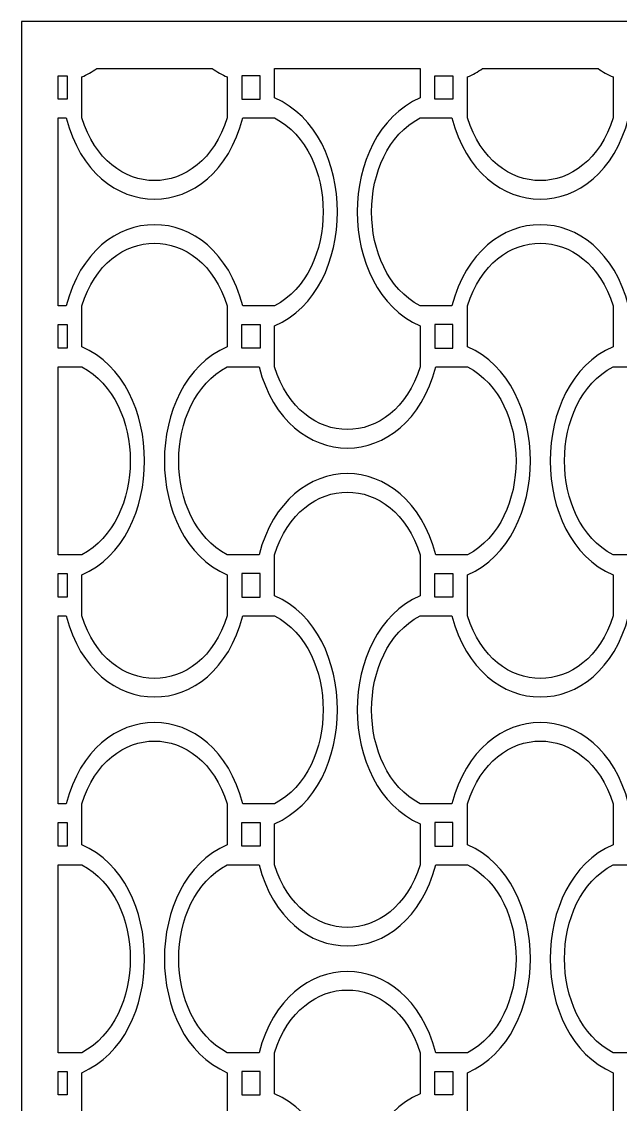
# Model space of a CAD drawing. Header units: centimetres. Extents: x -27 to -22.3, y -9 to 9.
# Drawn here: x -26.999 to -24.519, y 4.515 to 9.001 of the extents above; entities that cross this region are included whole.
import ezdxf

# ---------------------------------------------------------------- set-up
doc = ezdxf.new("R2010")
doc.units = ezdxf.units.CM
doc.header["$MEASUREMENT"] = 0
doc.layers.add('layer 1', color=7, linetype='Continuous')

msp = doc.modelspace()

# ---------------------------------------------------------------- linework, layer by layer
at = {"layer": 'layer 1', "color": 250, "lineweight": 30}
for points, knots in [([(-26.99915, -9.00021), (-26.99915, -9.00021), (-26.99915, 9.00076), (-26.99915, 9.00076), (-26.99915, 9.00076), (-26.99915, 9.00076), (-22.26579, 9.00076), (-22.26579, 9.00076), (-22.26579, 9.00076), (-22.26579, 9.00076), (-22.26579, -9.00021), (-22.26579, -9.00021), (-22.26579, -9.00021), (-22.26579, -9.00021), (-26.99915, -9.00021), (-26.99915, -9.00021)], [0, 0, 0, 0, 0.2, 0.2, 0.2, 0.2, 0.4, 0.4, 0.4, 0.4, 0.6, 0.6, 0.6, 0.6, 1, 1, 1, 1]), ([(-26.20948, 8.80616), (-26.20948, 8.80616), (-26.68839, 8.80616), (-26.68839, 8.80616), (-26.68839, 8.80616), (-26.70766, 8.79291), (-26.72833, 8.7814), (-26.75042, 8.77192), (-26.75042, 8.77192), (-26.75042, 8.77192), (-26.75042, 8.60182), (-26.75042, 8.60182), (-26.75042, 8.60182), (-26.6423, 8.25568), (-26.25557, 8.25568), (-26.14745, 8.60182), (-26.14745, 8.60182), (-26.14745, 8.60182), (-26.14745, 8.60182), (-26.14745, 8.60182), (-26.14745, 8.60182), (-26.14745, 8.60182), (-26.14745, 8.77192), (-26.14745, 8.77192), (-26.14745, 8.77192), (-26.16954, 8.7814), (-26.19021, 8.79291), (-26.20948, 8.80616)], [0, 0, 0, 0, 0.125, 0.125, 0.125, 0.125, 0.25, 0.25, 0.25, 0.25, 0.375, 0.375, 0.375, 0.375, 0.5, 0.5, 0.5, 0.5, 0.625, 0.625, 0.625, 0.625, 0.75, 0.75, 0.75, 0.75, 1, 1, 1, 1]), ([(-25.3485, 8.80616), (-25.3485, 8.80616), (-25.95148, 8.80616), (-25.95148, 8.80616), (-25.95148, 8.80616), (-25.95148, 8.80616), (-25.95148, 8.68471), (-25.95148, 8.68471), (-25.95148, 8.68471), (-25.60428, 8.53571), (-25.60428, 7.88952), (-25.95148, 7.74051), (-25.95148, 7.74051), (-25.95148, 7.74051), (-25.95148, 7.57042), (-25.95148, 7.57042), (-25.95148, 7.57042), (-25.95148, 7.57042), (-25.95148, 7.57042), (-25.95148, 7.57042), (-25.95148, 7.57042), (-25.84336, 7.22427), (-25.45662, 7.22427), (-25.3485, 7.57042), (-25.3485, 7.57042), (-25.3485, 7.57042), (-25.3485, 7.74051), (-25.3485, 7.74051), (-25.3485, 7.74051), (-25.6957, 7.88952), (-25.6957, 8.53571), (-25.3485, 8.68471), (-25.3485, 8.68471), (-25.3485, 8.68471), (-25.3485, 8.80616), (-25.3485, 8.80616)], [0, 0, 0, 0, 0.1, 0.1, 0.1, 0.1, 0.2, 0.2, 0.2, 0.2, 0.3, 0.3, 0.3, 0.3, 0.4, 0.4, 0.4, 0.4, 0.5, 0.5, 0.5, 0.5, 0.6, 0.6, 0.6, 0.6, 0.7, 0.7, 0.7, 0.7, 0.8, 0.8, 0.8, 0.8, 1, 1, 1, 1]), ([(-24.6116, 8.80616), (-24.6116, 8.80616), (-25.0905, 8.80616), (-25.0905, 8.80616), (-25.0905, 8.80616), (-25.10978, 8.79291), (-25.13045, 8.7814), (-25.15254, 8.77192), (-25.15254, 8.77192), (-25.15254, 8.77192), (-25.15254, 8.60182), (-25.15254, 8.60182), (-25.15254, 8.60182), (-25.04442, 8.25568), (-24.65768, 8.25568), (-24.54956, 8.60182), (-24.54956, 8.60182), (-24.54956, 8.60182), (-24.54956, 8.60182), (-24.54956, 8.60182), (-24.54956, 8.60182), (-24.54956, 8.60182), (-24.54956, 8.77192), (-24.54956, 8.77192), (-24.54956, 8.77192), (-24.57165, 8.7814), (-24.59232, 8.79291), (-24.6116, 8.80616)], [0, 0, 0, 0, 0.125, 0.125, 0.125, 0.125, 0.25, 0.25, 0.25, 0.25, 0.375, 0.375, 0.375, 0.375, 0.5, 0.5, 0.5, 0.5, 0.625, 0.625, 0.625, 0.625, 0.75, 0.75, 0.75, 0.75, 1, 1, 1, 1]), ([(-26.84841, 8.77697), (-26.84841, 8.77697), (-26.84841, 8.67966), (-26.84841, 8.67966), (-26.84841, 8.67966), (-26.84841, 8.67966), (-26.81072, 8.67966), (-26.81072, 8.67966), (-26.81072, 8.67966), (-26.81072, 8.67966), (-26.81072, 8.77697), (-26.81072, 8.77697), (-26.81072, 8.77697), (-26.81072, 8.77697), (-26.84841, 8.77697), (-26.84841, 8.77697)], [0, 0, 0, 0, 0.2, 0.2, 0.2, 0.2, 0.4, 0.4, 0.4, 0.4, 0.6, 0.6, 0.6, 0.6, 1, 1, 1, 1]), ([(-26.01178, 8.77697), (-26.01178, 8.77697), (-26.01178, 8.67966), (-26.01178, 8.67966), (-26.01178, 8.67966), (-26.01178, 8.67966), (-26.08715, 8.67966), (-26.08715, 8.67966), (-26.08715, 8.67966), (-26.08715, 8.67966), (-26.08715, 8.77697), (-26.08715, 8.77697), (-26.08715, 8.77697), (-26.08715, 8.77697), (-26.01178, 8.77697), (-26.01178, 8.77697)], [0, 0, 0, 0, 0.2, 0.2, 0.2, 0.2, 0.4, 0.4, 0.4, 0.4, 0.6, 0.6, 0.6, 0.6, 1, 1, 1, 1]), ([(-25.21283, 8.77697), (-25.21283, 8.77697), (-25.28821, 8.77697), (-25.28821, 8.77697), (-25.28821, 8.77697), (-25.28821, 8.77697), (-25.28821, 8.67966), (-25.28821, 8.67966), (-25.28821, 8.67966), (-25.28821, 8.67966), (-25.21283, 8.67966), (-25.21283, 8.67966), (-25.21283, 8.67966), (-25.21283, 8.67966), (-25.21283, 8.77697), (-25.21283, 8.77697)], [0, 0, 0, 0, 0.2, 0.2, 0.2, 0.2, 0.4, 0.4, 0.4, 0.4, 0.6, 0.6, 0.6, 0.6, 1, 1, 1, 1]), ([(-26.84841, 8.60182), (-26.84841, 8.60182), (-26.84841, 7.8234), (-26.84841, 7.8234), (-26.84841, 7.8234), (-26.84841, 7.8234), (-26.81463, 7.8234), (-26.81463, 7.8234), (-26.81463, 7.8234), (-26.69921, 8.27162), (-26.19866, 8.27162), (-26.08324, 7.8234), (-26.08324, 7.8234), (-26.08324, 7.8234), (-25.95148, 7.8234), (-25.95148, 7.8234), (-25.95148, 7.8234), (-25.68335, 7.96298), (-25.68335, 8.46224), (-25.95148, 8.60182), (-25.95148, 8.60182), (-25.95148, 8.60182), (-26.08324, 8.60182), (-26.08324, 8.60182), (-26.08324, 8.60182), (-26.19866, 8.1536), (-26.69921, 8.1536), (-26.81463, 8.60182), (-26.81463, 8.60182), (-26.81463, 8.60182), (-26.84841, 8.60182), (-26.84841, 8.60182)], [0, 0, 0, 0, 0.1111111, 0.1111111, 0.1111111, 0.1111111, 0.2222222, 0.2222222, 0.2222222, 0.2222222, 0.3333333, 0.3333333, 0.3333333, 0.3333333, 0.4444444, 0.4444444, 0.4444444, 0.4444444, 0.5555556, 0.5555556, 0.5555556, 0.5555556, 0.6666667, 0.6666667, 0.6666667, 0.6666667, 0.7777778, 0.7777778, 0.7777778, 0.7777778, 1, 1, 1, 1]), ([(-25.3485, 7.8234), (-25.3485, 7.8234), (-25.21674, 7.8234), (-25.21674, 7.8234), (-25.21674, 7.8234), (-25.10132, 8.27162), (-24.60077, 8.27162), (-24.48535, 7.8234), (-24.48535, 7.8234), (-24.48535, 7.8234), (-24.35359, 7.8234), (-24.35359, 7.8234), (-24.35359, 7.8234), (-24.08547, 7.96298), (-24.08547, 8.46224), (-24.35359, 8.60182), (-24.35359, 8.60182), (-24.35359, 8.60182), (-24.48535, 8.60182), (-24.48535, 8.60182), (-24.48535, 8.60182), (-24.60077, 8.1536), (-25.10132, 8.1536), (-25.21674, 8.60182), (-25.21674, 8.60182), (-25.21674, 8.60182), (-25.3485, 8.60182), (-25.3485, 8.60182), (-25.3485, 8.60182), (-25.3485, 8.60182), (-25.3485, 8.60182), (-25.3485, 8.60182), (-25.3485, 8.60182), (-25.61663, 8.46224), (-25.61663, 7.96298), (-25.3485, 7.8234)], [0, 0, 0, 0, 0.1, 0.1, 0.1, 0.1, 0.2, 0.2, 0.2, 0.2, 0.3, 0.3, 0.3, 0.3, 0.4, 0.4, 0.4, 0.4, 0.5, 0.5, 0.5, 0.5, 0.6, 0.6, 0.6, 0.6, 0.7, 0.7, 0.7, 0.7, 0.8, 0.8, 0.8, 0.8, 1, 1, 1, 1]), ([(-26.75042, 7.8234), (-26.75042, 7.8234), (-26.75042, 7.65331), (-26.75042, 7.65331), (-26.75042, 7.65331), (-26.40322, 7.5043), (-26.40322, 6.85811), (-26.75042, 6.7091), (-26.75042, 6.7091), (-26.75042, 6.7091), (-26.75042, 6.53901), (-26.75042, 6.53901), (-26.75042, 6.53901), (-26.6423, 6.19287), (-26.25557, 6.19287), (-26.14745, 6.53901), (-26.14745, 6.53901), (-26.14745, 6.53901), (-26.14745, 6.53901), (-26.14745, 6.53901), (-26.14745, 6.53901), (-26.14745, 6.53901), (-26.14745, 6.7091), (-26.14745, 6.7091), (-26.14745, 6.7091), (-26.49464, 6.85811), (-26.49464, 7.5043), (-26.14745, 7.65331), (-26.14745, 7.65331), (-26.14745, 7.65331), (-26.14745, 7.8234), (-26.14745, 7.8234), (-26.14745, 7.8234), (-26.25557, 8.16954), (-26.6423, 8.16954), (-26.75042, 7.8234)], [0, 0, 0, 0, 0.1, 0.1, 0.1, 0.1, 0.2, 0.2, 0.2, 0.2, 0.3, 0.3, 0.3, 0.3, 0.4, 0.4, 0.4, 0.4, 0.5, 0.5, 0.5, 0.5, 0.6, 0.6, 0.6, 0.6, 0.7, 0.7, 0.7, 0.7, 0.8, 0.8, 0.8, 0.8, 1, 1, 1, 1]), ([(-25.15254, 7.8234), (-25.15254, 7.8234), (-25.15254, 7.65331), (-25.15254, 7.65331), (-25.15254, 7.65331), (-24.80534, 7.5043), (-24.80534, 6.85811), (-25.15254, 6.7091), (-25.15254, 6.7091), (-25.15254, 6.7091), (-25.15254, 6.53901), (-25.15254, 6.53901), (-25.15254, 6.53901), (-25.04442, 6.19287), (-24.65768, 6.19287), (-24.54956, 6.53901), (-24.54956, 6.53901), (-24.54956, 6.53901), (-24.54956, 6.53901), (-24.54956, 6.53901), (-24.54956, 6.53901), (-24.54956, 6.53901), (-24.54956, 6.7091), (-24.54956, 6.7091), (-24.54956, 6.7091), (-24.89676, 6.85811), (-24.89676, 7.5043), (-24.54956, 7.65331), (-24.54956, 7.65331), (-24.54956, 7.65331), (-24.54956, 7.8234), (-24.54956, 7.8234), (-24.54956, 7.8234), (-24.65768, 8.16954), (-25.04442, 8.16954), (-25.15254, 7.8234)], [0, 0, 0, 0, 0.1, 0.1, 0.1, 0.1, 0.2, 0.2, 0.2, 0.2, 0.3, 0.3, 0.3, 0.3, 0.4, 0.4, 0.4, 0.4, 0.5, 0.5, 0.5, 0.5, 0.6, 0.6, 0.6, 0.6, 0.7, 0.7, 0.7, 0.7, 0.8, 0.8, 0.8, 0.8, 1, 1, 1, 1]), ([(-26.84841, 7.74556), (-26.84841, 7.74556), (-26.84841, 7.64826), (-26.84841, 7.64826), (-26.84841, 7.64826), (-26.84841, 7.64826), (-26.81072, 7.64826), (-26.81072, 7.64826), (-26.81072, 7.64826), (-26.81072, 7.64826), (-26.81072, 7.74556), (-26.81072, 7.74556), (-26.81072, 7.74556), (-26.81072, 7.74556), (-26.84841, 7.74556), (-26.84841, 7.74556)], [0, 0, 0, 0, 0.2, 0.2, 0.2, 0.2, 0.4, 0.4, 0.4, 0.4, 0.6, 0.6, 0.6, 0.6, 1, 1, 1, 1]), ([(-26.08715, 7.74556), (-26.08715, 7.74556), (-26.08715, 7.64826), (-26.08715, 7.64826), (-26.08715, 7.64826), (-26.08715, 7.64826), (-26.01178, 7.64826), (-26.01178, 7.64826), (-26.01178, 7.64826), (-26.01178, 7.64826), (-26.01178, 7.74556), (-26.01178, 7.74556), (-26.01178, 7.74556), (-26.01178, 7.74556), (-26.08715, 7.74556), (-26.08715, 7.74556)], [0, 0, 0, 0, 0.2, 0.2, 0.2, 0.2, 0.4, 0.4, 0.4, 0.4, 0.6, 0.6, 0.6, 0.6, 1, 1, 1, 1]), ([(-25.28821, 7.64826), (-25.28821, 7.64826), (-25.28821, 7.74556), (-25.28821, 7.74556), (-25.28821, 7.74556), (-25.28821, 7.74556), (-25.21283, 7.74556), (-25.21283, 7.74556), (-25.21283, 7.74556), (-25.21283, 7.74556), (-25.21283, 7.64826), (-25.21283, 7.64826), (-25.21283, 7.64826), (-25.21283, 7.64826), (-25.28821, 7.64826), (-25.28821, 7.64826)], [0, 0, 0, 0, 0.2, 0.2, 0.2, 0.2, 0.4, 0.4, 0.4, 0.4, 0.6, 0.6, 0.6, 0.6, 1, 1, 1, 1]), ([(-26.84841, 7.57042), (-26.84841, 7.57042), (-26.84841, 6.79199), (-26.84841, 6.79199), (-26.84841, 6.79199), (-26.84841, 6.79199), (-26.75042, 6.79199), (-26.75042, 6.79199), (-26.75042, 6.79199), (-26.4823, 6.93157), (-26.4823, 7.43084), (-26.75042, 7.57042), (-26.75042, 7.57042), (-26.75042, 7.57042), (-26.84841, 7.57042), (-26.84841, 7.57042)], [0, 0, 0, 0, 0.2, 0.2, 0.2, 0.2, 0.4, 0.4, 0.4, 0.4, 0.6, 0.6, 0.6, 0.6, 1, 1, 1, 1]), ([(-25.15254, 7.57042), (-25.15254, 7.57042), (-25.2843, 7.57042), (-25.2843, 7.57042), (-25.2843, 7.57042), (-25.39972, 7.12219), (-25.90026, 7.12219), (-26.01569, 7.57042), (-26.01569, 7.57042), (-26.01569, 7.57042), (-26.14745, 7.57042), (-26.14745, 7.57042), (-26.14745, 7.57042), (-26.41557, 7.43084), (-26.41557, 6.93157), (-26.14745, 6.79199), (-26.14745, 6.79199), (-26.14745, 6.79199), (-26.14745, 6.79199), (-26.14745, 6.79199), (-26.14745, 6.79199), (-26.14745, 6.79199), (-26.01569, 6.79199), (-26.01569, 6.79199), (-26.01569, 6.79199), (-25.90027, 7.24021), (-25.39972, 7.24021), (-25.2843, 6.79199), (-25.2843, 6.79199), (-25.2843, 6.79199), (-25.15254, 6.79199), (-25.15254, 6.79199), (-25.15254, 6.79199), (-24.88441, 6.93157), (-24.88441, 7.43084), (-25.15254, 7.57042)], [0, 0, 0, 0, 0.1, 0.1, 0.1, 0.1, 0.2, 0.2, 0.2, 0.2, 0.3, 0.3, 0.3, 0.3, 0.4, 0.4, 0.4, 0.4, 0.5, 0.5, 0.5, 0.5, 0.6, 0.6, 0.6, 0.6, 0.7, 0.7, 0.7, 0.7, 0.8, 0.8, 0.8, 0.8, 1, 1, 1, 1]), ([(-23.55465, 7.57042), (-23.55465, 7.57042), (-23.68641, 7.57042), (-23.68641, 7.57042), (-23.68641, 7.57042), (-23.80183, 7.12219), (-24.30238, 7.12219), (-24.4178, 7.57042), (-24.4178, 7.57042), (-24.4178, 7.57042), (-24.54956, 7.57042), (-24.54956, 7.57042), (-24.54956, 7.57042), (-24.81769, 7.43084), (-24.81769, 6.93157), (-24.54956, 6.79199), (-24.54956, 6.79199), (-24.54956, 6.79199), (-24.54956, 6.79199), (-24.54956, 6.79199), (-24.54956, 6.79199), (-24.54956, 6.79199), (-24.4178, 6.79199), (-24.4178, 6.79199), (-24.4178, 6.79199), (-24.30238, 7.24021), (-23.80183, 7.24021), (-23.68641, 6.79199), (-23.68641, 6.79199), (-23.68641, 6.79199), (-23.55465, 6.79199), (-23.55465, 6.79199), (-23.55465, 6.79199), (-23.28652, 6.93157), (-23.28652, 7.43084), (-23.55465, 7.57042)], [0, 0, 0, 0, 0.1, 0.1, 0.1, 0.1, 0.2, 0.2, 0.2, 0.2, 0.3, 0.3, 0.3, 0.3, 0.4, 0.4, 0.4, 0.4, 0.5, 0.5, 0.5, 0.5, 0.6, 0.6, 0.6, 0.6, 0.7, 0.7, 0.7, 0.7, 0.8, 0.8, 0.8, 0.8, 1, 1, 1, 1]), ([(-25.3485, 5.5076), (-25.3485, 5.5076), (-25.3485, 5.6777), (-25.3485, 5.6777), (-25.3485, 5.6777), (-25.6957, 5.8267), (-25.6957, 6.47289), (-25.3485, 6.6219), (-25.3485, 6.6219), (-25.3485, 6.6219), (-25.3485, 6.79199), (-25.3485, 6.79199), (-25.3485, 6.79199), (-25.45662, 7.13813), (-25.84336, 7.13814), (-25.95148, 6.79199), (-25.95148, 6.79199), (-25.95148, 6.79199), (-25.95148, 6.6219), (-25.95148, 6.6219), (-25.95148, 6.6219), (-25.60428, 6.47289), (-25.60428, 5.8267), (-25.95148, 5.6777), (-25.95148, 5.6777), (-25.95148, 5.6777), (-25.95148, 5.5076), (-25.95148, 5.5076), (-25.95148, 5.5076), (-25.95148, 5.5076), (-25.95148, 5.5076), (-25.95148, 5.5076), (-25.95148, 5.5076), (-25.84336, 5.16146), (-25.45662, 5.16146), (-25.3485, 5.5076)], [0, 0, 0, 0, 0.1, 0.1, 0.1, 0.1, 0.2, 0.2, 0.2, 0.2, 0.3, 0.3, 0.3, 0.3, 0.4, 0.4, 0.4, 0.4, 0.5, 0.5, 0.5, 0.5, 0.6, 0.6, 0.6, 0.6, 0.7, 0.7, 0.7, 0.7, 0.8, 0.8, 0.8, 0.8, 1, 1, 1, 1]), ([(-26.84841, 6.71415), (-26.84841, 6.71415), (-26.84841, 6.61685), (-26.84841, 6.61685), (-26.84841, 6.61685), (-26.84841, 6.61685), (-26.81072, 6.61685), (-26.81072, 6.61685), (-26.81072, 6.61685), (-26.81072, 6.61685), (-26.81072, 6.71415), (-26.81072, 6.71415), (-26.81072, 6.71415), (-26.81072, 6.71415), (-26.84841, 6.71415), (-26.84841, 6.71415)], [0, 0, 0, 0, 0.2, 0.2, 0.2, 0.2, 0.4, 0.4, 0.4, 0.4, 0.6, 0.6, 0.6, 0.6, 1, 1, 1, 1]), ([(-26.01178, 6.71415), (-26.01178, 6.71415), (-26.01178, 6.61685), (-26.01178, 6.61685), (-26.01178, 6.61685), (-26.01178, 6.61685), (-26.08715, 6.61685), (-26.08715, 6.61685), (-26.08715, 6.61685), (-26.08715, 6.61685), (-26.08715, 6.71415), (-26.08715, 6.71415), (-26.08715, 6.71415), (-26.08715, 6.71415), (-26.01178, 6.71415), (-26.01178, 6.71415)], [0, 0, 0, 0, 0.2, 0.2, 0.2, 0.2, 0.4, 0.4, 0.4, 0.4, 0.6, 0.6, 0.6, 0.6, 1, 1, 1, 1]), ([(-25.21283, 6.71415), (-25.21283, 6.71415), (-25.28821, 6.71415), (-25.28821, 6.71415), (-25.28821, 6.71415), (-25.28821, 6.71415), (-25.28821, 6.61685), (-25.28821, 6.61685), (-25.28821, 6.61685), (-25.28821, 6.61685), (-25.21283, 6.61685), (-25.21283, 6.61685), (-25.21283, 6.61685), (-25.21283, 6.61685), (-25.21283, 6.71415), (-25.21283, 6.71415)], [0, 0, 0, 0, 0.2, 0.2, 0.2, 0.2, 0.4, 0.4, 0.4, 0.4, 0.6, 0.6, 0.6, 0.6, 1, 1, 1, 1]), ([(-26.84841, 6.53901), (-26.84841, 6.53901), (-26.84841, 5.76059), (-26.84841, 5.76059), (-26.84841, 5.76059), (-26.84841, 5.76059), (-26.81463, 5.76059), (-26.81463, 5.76059), (-26.81463, 5.76059), (-26.69921, 6.20881), (-26.19866, 6.20881), (-26.08324, 5.76059), (-26.08324, 5.76059), (-26.08324, 5.76059), (-25.95148, 5.76059), (-25.95148, 5.76059), (-25.95148, 5.76059), (-25.68335, 5.90017), (-25.68335, 6.39943), (-25.95148, 6.53901), (-25.95148, 6.53901), (-25.95148, 6.53901), (-26.08324, 6.53901), (-26.08324, 6.53901), (-26.08324, 6.53901), (-26.19866, 6.09079), (-26.69921, 6.09079), (-26.81463, 6.53901), (-26.81463, 6.53901), (-26.81463, 6.53901), (-26.84841, 6.53901), (-26.84841, 6.53901)], [0, 0, 0, 0, 0.1111111, 0.1111111, 0.1111111, 0.1111111, 0.2222222, 0.2222222, 0.2222222, 0.2222222, 0.3333333, 0.3333333, 0.3333333, 0.3333333, 0.4444444, 0.4444444, 0.4444444, 0.4444444, 0.5555556, 0.5555556, 0.5555556, 0.5555556, 0.6666667, 0.6666667, 0.6666667, 0.6666667, 0.7777778, 0.7777778, 0.7777778, 0.7777778, 1, 1, 1, 1]), ([(-25.3485, 5.76059), (-25.3485, 5.76059), (-25.21674, 5.76059), (-25.21674, 5.76059), (-25.21674, 5.76059), (-25.10132, 6.20881), (-24.60077, 6.20881), (-24.48535, 5.76059), (-24.48535, 5.76059), (-24.48535, 5.76059), (-24.35359, 5.76059), (-24.35359, 5.76059), (-24.35359, 5.76059), (-24.08547, 5.90017), (-24.08547, 6.39943), (-24.35359, 6.53901), (-24.35359, 6.53901), (-24.35359, 6.53901), (-24.48535, 6.53901), (-24.48535, 6.53901), (-24.48535, 6.53901), (-24.60077, 6.09079), (-25.10132, 6.09079), (-25.21674, 6.53901), (-25.21674, 6.53901), (-25.21674, 6.53901), (-25.3485, 6.53901), (-25.3485, 6.53901), (-25.3485, 6.53901), (-25.3485, 6.53901), (-25.3485, 6.53901), (-25.3485, 6.53901), (-25.3485, 6.53901), (-25.61663, 6.39943), (-25.61663, 5.90017), (-25.3485, 5.76059)], [0, 0, 0, 0, 0.1, 0.1, 0.1, 0.1, 0.2, 0.2, 0.2, 0.2, 0.3, 0.3, 0.3, 0.3, 0.4, 0.4, 0.4, 0.4, 0.5, 0.5, 0.5, 0.5, 0.6, 0.6, 0.6, 0.6, 0.7, 0.7, 0.7, 0.7, 0.8, 0.8, 0.8, 0.8, 1, 1, 1, 1]), ([(-26.75042, 5.76059), (-26.75042, 5.76059), (-26.75042, 5.59049), (-26.75042, 5.59049), (-26.75042, 5.59049), (-26.40322, 5.44148), (-26.40322, 4.79529), (-26.75042, 4.64629), (-26.75042, 4.64629), (-26.75042, 4.64629), (-26.75042, 4.47619), (-26.75042, 4.47619), (-26.75042, 4.47619), (-26.6423, 4.13005), (-26.25557, 4.13005), (-26.14745, 4.47619), (-26.14745, 4.47619), (-26.14745, 4.47619), (-26.14745, 4.47619), (-26.14745, 4.47619), (-26.14745, 4.47619), (-26.14745, 4.47619), (-26.14745, 4.64629), (-26.14745, 4.64629), (-26.14745, 4.64629), (-26.49464, 4.79529), (-26.49464, 5.44148), (-26.14745, 5.59049), (-26.14745, 5.59049), (-26.14745, 5.59049), (-26.14745, 5.76059), (-26.14745, 5.76059), (-26.14745, 5.76059), (-26.25557, 6.10673), (-26.6423, 6.10673), (-26.75042, 5.76059)], [0, 0, 0, 0, 0.1, 0.1, 0.1, 0.1, 0.2, 0.2, 0.2, 0.2, 0.3, 0.3, 0.3, 0.3, 0.4, 0.4, 0.4, 0.4, 0.5, 0.5, 0.5, 0.5, 0.6, 0.6, 0.6, 0.6, 0.7, 0.7, 0.7, 0.7, 0.8, 0.8, 0.8, 0.8, 1, 1, 1, 1]), ([(-25.15254, 5.76059), (-25.15254, 5.76059), (-25.15254, 5.59049), (-25.15254, 5.59049), (-25.15254, 5.59049), (-24.80534, 5.44148), (-24.80534, 4.79529), (-25.15254, 4.64629), (-25.15254, 4.64629), (-25.15254, 4.64629), (-25.15254, 4.47619), (-25.15254, 4.47619), (-25.15254, 4.47619), (-25.04442, 4.13005), (-24.65768, 4.13005), (-24.54956, 4.47619), (-24.54956, 4.47619), (-24.54956, 4.47619), (-24.54956, 4.47619), (-24.54956, 4.47619), (-24.54956, 4.47619), (-24.54956, 4.47619), (-24.54956, 4.64629), (-24.54956, 4.64629), (-24.54956, 4.64629), (-24.89676, 4.79529), (-24.89676, 5.44148), (-24.54956, 5.59049), (-24.54956, 5.59049), (-24.54956, 5.59049), (-24.54956, 5.76059), (-24.54956, 5.76059), (-24.54956, 5.76059), (-24.65768, 6.10673), (-25.04442, 6.10673), (-25.15254, 5.76059)], [0, 0, 0, 0, 0.1, 0.1, 0.1, 0.1, 0.2, 0.2, 0.2, 0.2, 0.3, 0.3, 0.3, 0.3, 0.4, 0.4, 0.4, 0.4, 0.5, 0.5, 0.5, 0.5, 0.6, 0.6, 0.6, 0.6, 0.7, 0.7, 0.7, 0.7, 0.8, 0.8, 0.8, 0.8, 1, 1, 1, 1]), ([(-26.84841, 5.68274), (-26.84841, 5.68274), (-26.84841, 5.58544), (-26.84841, 5.58544), (-26.84841, 5.58544), (-26.84841, 5.58544), (-26.81072, 5.58544), (-26.81072, 5.58544), (-26.81072, 5.58544), (-26.81072, 5.58544), (-26.81072, 5.68274), (-26.81072, 5.68274), (-26.81072, 5.68274), (-26.81072, 5.68274), (-26.84841, 5.68274), (-26.84841, 5.68274)], [0, 0, 0, 0, 0.2, 0.2, 0.2, 0.2, 0.4, 0.4, 0.4, 0.4, 0.6, 0.6, 0.6, 0.6, 1, 1, 1, 1]), ([(-26.08715, 5.68274), (-26.08715, 5.68274), (-26.08715, 5.58544), (-26.08715, 5.58544), (-26.08715, 5.58544), (-26.08715, 5.58544), (-26.01178, 5.58544), (-26.01178, 5.58544), (-26.01178, 5.58544), (-26.01178, 5.58544), (-26.01178, 5.68274), (-26.01178, 5.68274), (-26.01178, 5.68274), (-26.01178, 5.68274), (-26.08715, 5.68274), (-26.08715, 5.68274)], [0, 0, 0, 0, 0.2, 0.2, 0.2, 0.2, 0.4, 0.4, 0.4, 0.4, 0.6, 0.6, 0.6, 0.6, 1, 1, 1, 1]), ([(-25.28821, 5.58544), (-25.28821, 5.58544), (-25.28821, 5.68274), (-25.28821, 5.68274), (-25.28821, 5.68274), (-25.28821, 5.68274), (-25.21283, 5.68274), (-25.21283, 5.68274), (-25.21283, 5.68274), (-25.21283, 5.68274), (-25.21283, 5.58544), (-25.21283, 5.58544), (-25.21283, 5.58544), (-25.21283, 5.58544), (-25.28821, 5.58544), (-25.28821, 5.58544)], [0, 0, 0, 0, 0.2, 0.2, 0.2, 0.2, 0.4, 0.4, 0.4, 0.4, 0.6, 0.6, 0.6, 0.6, 1, 1, 1, 1]), ([(-26.84841, 5.5076), (-26.84841, 5.5076), (-26.84841, 4.72918), (-26.84841, 4.72918), (-26.84841, 4.72918), (-26.84841, 4.72918), (-26.75042, 4.72918), (-26.75042, 4.72918), (-26.75042, 4.72918), (-26.4823, 4.86876), (-26.4823, 5.36802), (-26.75042, 5.5076), (-26.75042, 5.5076), (-26.75042, 5.5076), (-26.84841, 5.5076), (-26.84841, 5.5076)], [0, 0, 0, 0, 0.2, 0.2, 0.2, 0.2, 0.4, 0.4, 0.4, 0.4, 0.6, 0.6, 0.6, 0.6, 1, 1, 1, 1]), ([(-25.15254, 5.5076), (-25.15254, 5.5076), (-25.2843, 5.5076), (-25.2843, 5.5076), (-25.2843, 5.5076), (-25.39972, 5.05938), (-25.90026, 5.05938), (-26.01569, 5.5076), (-26.01569, 5.5076), (-26.01569, 5.5076), (-26.14745, 5.5076), (-26.14745, 5.5076), (-26.14745, 5.5076), (-26.41557, 5.36802), (-26.41557, 4.86876), (-26.14745, 4.72918), (-26.14745, 4.72918), (-26.14745, 4.72918), (-26.14745, 4.72918), (-26.14745, 4.72918), (-26.14745, 4.72918), (-26.14745, 4.72918), (-26.01569, 4.72918), (-26.01569, 4.72918), (-26.01569, 4.72918), (-25.90027, 5.1774), (-25.39972, 5.1774), (-25.2843, 4.72918), (-25.2843, 4.72918), (-25.2843, 4.72918), (-25.15254, 4.72918), (-25.15254, 4.72918), (-25.15254, 4.72918), (-24.88441, 4.86876), (-24.88441, 5.36802), (-25.15254, 5.5076)], [0, 0, 0, 0, 0.1, 0.1, 0.1, 0.1, 0.2, 0.2, 0.2, 0.2, 0.3, 0.3, 0.3, 0.3, 0.4, 0.4, 0.4, 0.4, 0.5, 0.5, 0.5, 0.5, 0.6, 0.6, 0.6, 0.6, 0.7, 0.7, 0.7, 0.7, 0.8, 0.8, 0.8, 0.8, 1, 1, 1, 1]), ([(-23.55465, 5.5076), (-23.55465, 5.5076), (-23.68641, 5.5076), (-23.68641, 5.5076), (-23.68641, 5.5076), (-23.80183, 5.05938), (-24.30238, 5.05938), (-24.4178, 5.5076), (-24.4178, 5.5076), (-24.4178, 5.5076), (-24.54956, 5.5076), (-24.54956, 5.5076), (-24.54956, 5.5076), (-24.81769, 5.36802), (-24.81769, 4.86876), (-24.54956, 4.72918), (-24.54956, 4.72918), (-24.54956, 4.72918), (-24.54956, 4.72918), (-24.54956, 4.72918), (-24.54956, 4.72918), (-24.54956, 4.72918), (-24.4178, 4.72918), (-24.4178, 4.72918), (-24.4178, 4.72918), (-24.30238, 5.1774), (-23.80183, 5.1774), (-23.68641, 4.72918), (-23.68641, 4.72918), (-23.68641, 4.72918), (-23.55465, 4.72918), (-23.55465, 4.72918), (-23.55465, 4.72918), (-23.28652, 4.86876), (-23.28652, 5.36802), (-23.55465, 5.5076)], [0, 0, 0, 0, 0.1, 0.1, 0.1, 0.1, 0.2, 0.2, 0.2, 0.2, 0.3, 0.3, 0.3, 0.3, 0.4, 0.4, 0.4, 0.4, 0.5, 0.5, 0.5, 0.5, 0.6, 0.6, 0.6, 0.6, 0.7, 0.7, 0.7, 0.7, 0.8, 0.8, 0.8, 0.8, 1, 1, 1, 1]), ([(-25.3485, 3.44479), (-25.3485, 3.44479), (-25.3485, 3.61488), (-25.3485, 3.61488), (-25.3485, 3.61488), (-25.6957, 3.76389), (-25.6957, 4.41008), (-25.3485, 4.55908), (-25.3485, 4.55908), (-25.3485, 4.55908), (-25.3485, 4.72918), (-25.3485, 4.72918), (-25.3485, 4.72918), (-25.45662, 5.07532), (-25.84336, 5.07532), (-25.95148, 4.72918), (-25.95148, 4.72918), (-25.95148, 4.72918), (-25.95148, 4.55908), (-25.95148, 4.55908), (-25.95148, 4.55908), (-25.60428, 4.41008), (-25.60428, 3.76389), (-25.95148, 3.61488), (-25.95148, 3.61488), (-25.95148, 3.61488), (-25.95148, 3.44479), (-25.95148, 3.44479), (-25.95148, 3.44479), (-25.95148, 3.44479), (-25.95148, 3.44479), (-25.95148, 3.44479), (-25.95148, 3.44479), (-25.84336, 3.09865), (-25.45662, 3.09864), (-25.3485, 3.44479)], [0, 0, 0, 0, 0.1, 0.1, 0.1, 0.1, 0.2, 0.2, 0.2, 0.2, 0.3, 0.3, 0.3, 0.3, 0.4, 0.4, 0.4, 0.4, 0.5, 0.5, 0.5, 0.5, 0.6, 0.6, 0.6, 0.6, 0.7, 0.7, 0.7, 0.7, 0.8, 0.8, 0.8, 0.8, 1, 1, 1, 1]), ([(-26.84841, 4.65134), (-26.84841, 4.65134), (-26.84841, 4.55404), (-26.84841, 4.55404), (-26.84841, 4.55404), (-26.84841, 4.55404), (-26.81072, 4.55404), (-26.81072, 4.55404), (-26.81072, 4.55404), (-26.81072, 4.55404), (-26.81072, 4.65134), (-26.81072, 4.65134), (-26.81072, 4.65134), (-26.81072, 4.65134), (-26.84841, 4.65134), (-26.84841, 4.65134)], [0, 0, 0, 0, 0.2, 0.2, 0.2, 0.2, 0.4, 0.4, 0.4, 0.4, 0.6, 0.6, 0.6, 0.6, 1, 1, 1, 1]), ([(-26.01178, 4.65134), (-26.01178, 4.65134), (-26.01178, 4.55404), (-26.01178, 4.55404), (-26.01178, 4.55404), (-26.01178, 4.55404), (-26.08715, 4.55404), (-26.08715, 4.55404), (-26.08715, 4.55404), (-26.08715, 4.55404), (-26.08715, 4.65134), (-26.08715, 4.65134), (-26.08715, 4.65134), (-26.08715, 4.65134), (-26.01178, 4.65134), (-26.01178, 4.65134)], [0, 0, 0, 0, 0.2, 0.2, 0.2, 0.2, 0.4, 0.4, 0.4, 0.4, 0.6, 0.6, 0.6, 0.6, 1, 1, 1, 1]), ([(-25.21283, 4.65134), (-25.21283, 4.65134), (-25.28821, 4.65134), (-25.28821, 4.65134), (-25.28821, 4.65134), (-25.28821, 4.65134), (-25.28821, 4.55404), (-25.28821, 4.55404), (-25.28821, 4.55404), (-25.28821, 4.55404), (-25.21283, 4.55404), (-25.21283, 4.55404), (-25.21283, 4.55404), (-25.21283, 4.55404), (-25.21283, 4.65134), (-25.21283, 4.65134)], [0, 0, 0, 0, 0.2, 0.2, 0.2, 0.2, 0.4, 0.4, 0.4, 0.4, 0.6, 0.6, 0.6, 0.6, 1, 1, 1, 1])]:
    msp.add_open_spline(points, degree=3, knots=knots, dxfattribs=at)

doc.saveas('drawing.dxf')
